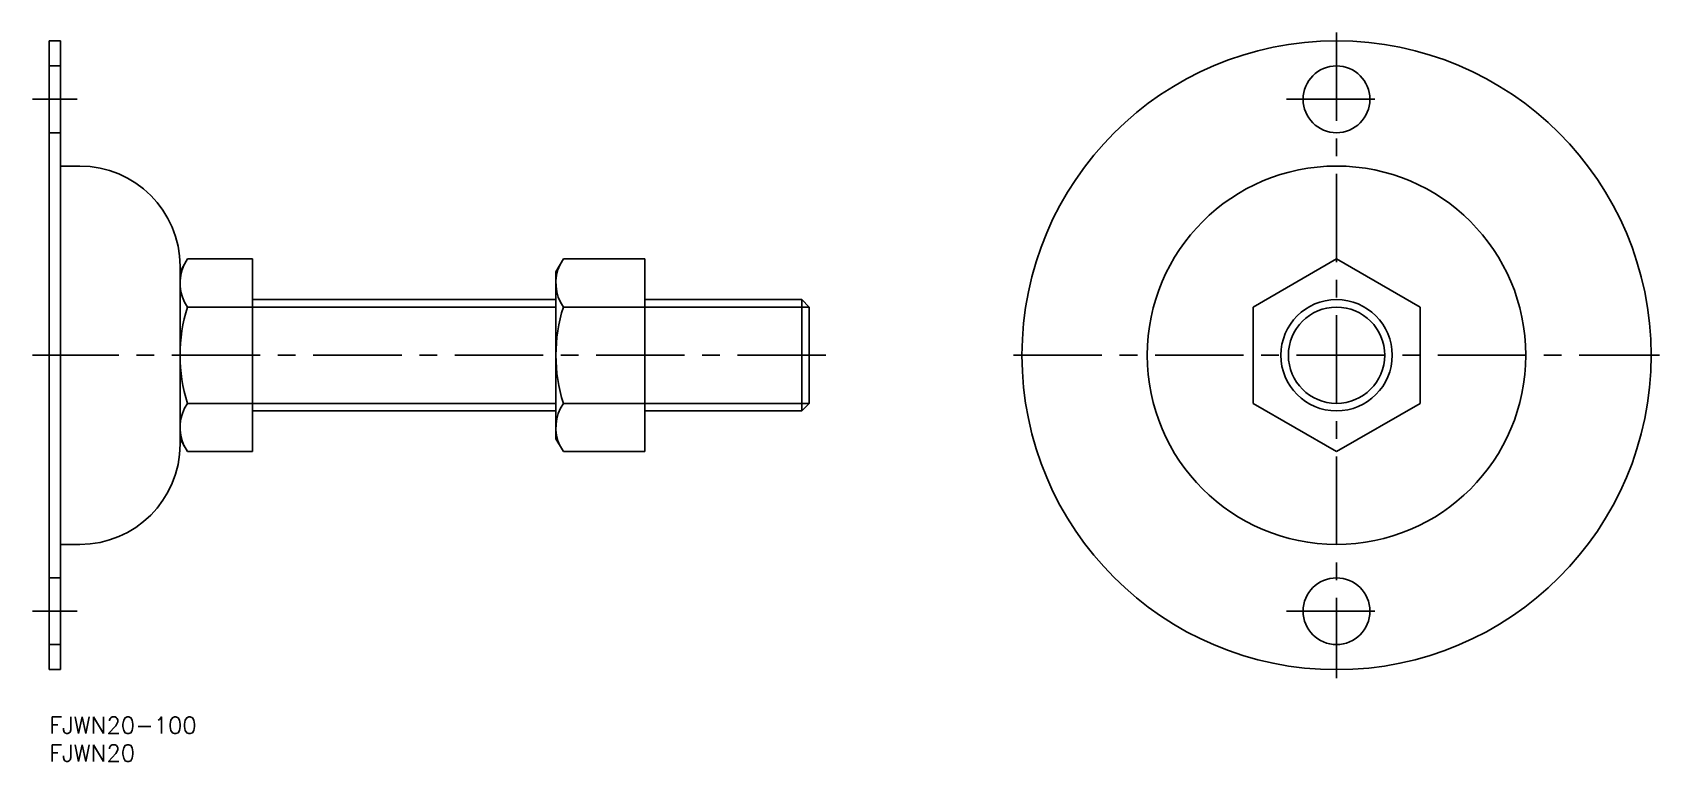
# Model space of a CAD drawing. Extents: x -3 to 289, y -8 to 123.
import ezdxf

# ---------------------------------------------------------------- set-up
doc = ezdxf.new("R2010")
doc.units = 0
doc.header["$LTSCALE"] = 0.5
doc.linetypes.add('CENTER', pattern=[50.8, 31.75, -6.35, 6.35, -6.35])
doc.linetypes.add('DASHED', pattern=[19.05, 12.7, -6.35])
for name, color, linetype in [('MSM_CENTER', 1, 'CENTER'), ('MSM_CONTINUOUS', 7, 'CONTINUOUS'), ('MSM_DASHED', 4, 'DASHED'), ('MSM_NARROW', 5, 'CONTINUOUS'), ('MSM_PART_NUMBER', 7, 'CONTINUOUS')]:
    doc.layers.add(name, color=color, linetype=linetype)
doc.styles.get("Standard").update_dxf_attribs({"font": 'txt.shx', "height": 3, "bigfont": 'bigfont.shx'})

# ---------------------------------------------------------------- blocks, each defined once
blk = doc.blocks.new('*U10')
at = {"layer": 'MSM_PART_NUMBER'}
blk.add_text('FJWN20-100', height=3, dxfattribs=at).set_placement((0, -3))
blk = doc.blocks.new('*U11')
at = {"layer": 'MSM_PART_NUMBER'}
blk.add_text('FJWN20', height=3, dxfattribs=at).set_placement((0, -8))

msp = doc.modelspace()

# ---------------------------------------------------------------- linework, layer by layer
at = {"layer": 'MSM_CENTER'}
for p, q in [((231.21, 123), (231.21, 7)), ((5, 111), (-3, 111)), ((222.21, 111), (240.21, 111)), ((139.5, 65), (-3, 65)), ((173.21, 65), (289.21, 65)), ((5, 19), (-3, 19)), ((222.21, 19), (240.21, 19))]:
    msp.add_line(p, q, dxfattribs=at)
at = {"layer": 'MSM_CONTINUOUS'}
for p, q in [((0, 8.5), (0, 121.5)), ((2, 121.5), (0, 121.5)), ((2, 8.5), (2, 121.5)), ((5.5, 99), (2, 99)), ((24.84, 82.32), (23.5, 80)), ((36.5, 82.32), (24.84, 82.32)), ((36.5, 82.32), (36.5, 47.68)), ((92.34, 82.32), (91, 80)), ((107, 82.32), (92.34, 82.32)), ((107, 82.32), (107, 47.68)), ((231.21, 82.32), (216.21, 73.66)), ((246.21, 73.66), (231.21, 82.32)), ((23.5, 49), (23.5, 81)), ((91, 80), (91, 50)), ((36.5, 73.66), (24.84, 73.66)), ((91, 75), (36.5, 75)), ((107, 73.66), (92.34, 73.66)), ((135.15, 75), (107, 75)), ((135.15, 75), (135.15, 55)), ((136.5, 73.65), (135.15, 75)), ((136.5, 73.65), (136.5, 56.35)), ((216.21, 73.66), (216.21, 56.34)), ((246.21, 56.34), (246.21, 73.66)), ((36.5, 56.34), (24.84, 56.34)), ((107, 56.34), (92.34, 56.34)), ((135.15, 55), (136.5, 56.35)), ((216.21, 56.34), (231.21, 47.68)), ((231.21, 47.68), (246.21, 56.34)), ((36.5, 55), (91, 55)), ((107, 55), (135.15, 55)), ((23.5, 50), (24.84, 47.68)), ((91, 50), (92.34, 47.68)), ((36.5, 47.68), (24.84, 47.68)), ((107, 47.68), (92.34, 47.68)), ((2, 31), (5.5, 31)), ((0, 8.5), (2, 8.5))]:
    msp.add_line(p, q, dxfattribs=at)
for centre, radius in [((231.21, 65), 56.5), ((231.21, 111), 6), ((231.21, 65), 34), ((231.21, 65), 10), ((231.21, 19), 6)]:
    msp.add_circle(centre, radius, dxfattribs=at)
for centre, radius, start, end in [((5.5, 81), 18, 0, 90), ((31.17, 77.99), 7.67, 154.3842, 214.3842), ((98.67, 77.99), 7.67, 154.3842, 214.3842), ((52.16, 65), 28.66, 162.412, 197.588), ((119.66, 65), 28.66, 162.412, 197.588), ((31.17, 52.01), 7.67, 145.6158, 205.6158), ((98.67, 52.01), 7.67, 145.6158, 205.6158), ((5.5, 49), 18, 270, 0)]:
    msp.add_arc(centre, radius, start, end, dxfattribs=at)
at = {"layer": 'MSM_DASHED'}
for p, q in [((2, 117), (0, 117)), ((0, 105), (2, 105)), ((2, 25), (0, 25)), ((0, 13), (2, 13))]:
    msp.add_line(p, q, dxfattribs=at)
at = {"layer": 'MSM_NARROW'}
for p, q in [((36.5, 73.65), (91, 73.65)), ((107, 73.65), (136.5, 73.65)), ((36.5, 56.35), (91, 56.35)), ((107, 56.35), (136.5, 56.35))]:
    msp.add_line(p, q, dxfattribs=at)
msp.add_circle((231.21, 65), 8.65, dxfattribs=at)

# ---------------------------------------------------------------- block references
at = {"layer": 'MSM_CONTINUOUS'}
for name in ['*U10', '*U11']:
    msp.add_blockref(name, (0, 0), dxfattribs=at)

doc.saveas('drawing.dxf')
